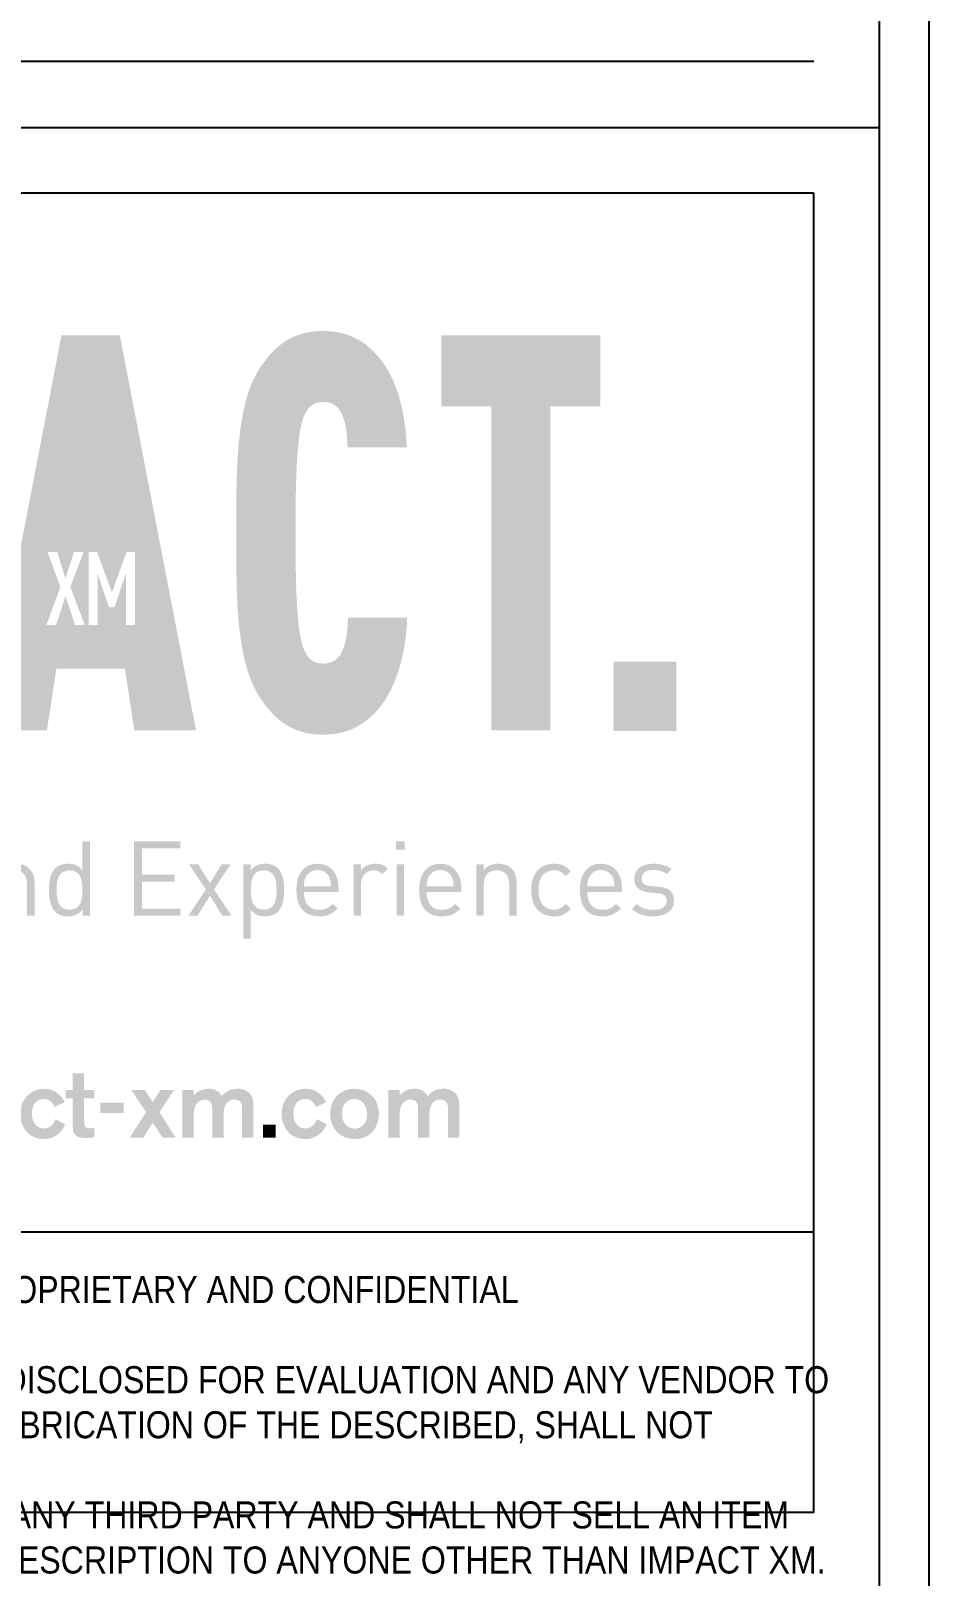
# Paper-space layout '04-Layout1 (4)' of a CAD drawing. Header units: inches. Extents: x -0.2 to 23.2, y -0.1 to 17.4.
# Drawn here: x 21.837 to 23.2, y 4.003 to 6.346 of the extents above; entities that cross this region are included whole.
import ezdxf
from ezdxf.enums import TextEntityAlignment as Align

# ---------------------------------------------------------------- set-up
doc = ezdxf.new("R2010")
doc.units = ezdxf.units.IN
doc.header["$MEASUREMENT"] = 0
doc.layers.get('Defpoints').update_dxf_attribs({"true_color": 0xff8080})
doc.styles.add('ANNO', font='swissli.ttf')
doc.styles.add('ANNO NARROW', font='swisscli.ttf')
doc.styles.get("Standard").update_dxf_attribs({"font": 'simplex.shx'})

# ---------------------------------------------------------------- blocks, each defined once
blk = doc.blocks.new('TBLOCK-DISCLAIMER-02')
at = {"color": 9, "insert": (-1.75, 0.26875), "char_height": 0.03075, "width": 1.67, "attachment_point": 1, "style": 'ANNO'}
blk.add_mtext('\\pi0.06131;{\\W0.85;THIS DOCUMENT CONTAINS IMPACT XM PROPRIETARY AND CONFIDENTIAL INFORMATION. ANY \\P\\pi0.05956;CUSTOMER TO WHOM THIS DOCUMENT IS DISCLOSED FOR EVALUATION AND ANY VENDOR TO \\P\\pi0.00228;WHOM THIS DOCUMENT IS DISCLOSED FOR FABRICATION OF THE DESCRIBED, SHALL NOT DISCLOSE \\P\\pi0.10517;THE CONTENTS OF THIS DOCUMENT TO ANY THIRD PARTY AND SHALL NOT SELL AN ITEM \\P\\pi0.0738;FABRICATED IN ACCORDANCE WITH THE DESCRIPTION TO ANYONE OTHER THAN IMPACT XM.}', dxfattribs=at)
blk = doc.blocks.new('TBLOCK-IMPACT LOGO-02')
h = blk.add_hatch(color=30)
h.dxf.hatch_style = 1
h.paths.add_polyline_path([(-1.0997, 1.0313), (-1.0871, 1.0313), (-1.0646, 0.9696), (-1.0423, 1.0313), (-1.0297, 1.0313), (-1.0297, 0.9203), (-1.0431, 0.9203), (-1.0431, 0.9994), (-1.0607, 0.9474), (-1.069, 0.9474), (-1.0863, 0.9981), (-1.0863, 0.9203), (-1.0997, 0.9203)], flags=16)
h.paths.add_polyline_path([(-1.1623, 1.0313), (-1.1476, 1.0313), (-1.135, 0.9908), (-1.1222, 1.0313), (-1.1075, 1.0313), (-1.1276, 0.978), (-1.1058, 0.9203), (-1.1205, 0.9203), (-1.135, 0.9643), (-1.1493, 0.9203), (-1.164, 0.9203), (-1.1428, 0.978)], flags=16)
h.paths.add_polyline_path([(-1.1411, 1.3595), (-1.0526, 1.3595), (-0.937, 0.7609), (-1.0305, 0.7609), (-1.045, 0.8542), (-1.1487, 0.8542), (-1.1632, 0.7609), (-1.2567, 0.7609)])
at = {"true_color": 0x323232}
h = blk.add_hatch(color=250, dxfattribs=at)
h.dxf.hatch_style = 2
edge = h.paths.add_edge_path()
edge.add_spline(control_points=[(-0.6572, 0.797), (-0.6799, 0.7685), (-0.7071, 0.7542), (-0.7444, 0.7542), (-0.7949, 0.7542), (-0.8215, 0.7811), (-0.8423, 0.8139), (-0.8783, 0.871), (-0.8758, 0.9786), (-0.8758, 1.0594), (-0.8758, 1.1401), (-0.8783, 1.2494), (-0.8423, 1.3065), (-0.8215, 1.3393), (-0.7949, 1.3662), (-0.7444, 1.3662), (-0.7071, 1.3662), (-0.6799, 1.3519), (-0.6572, 1.3233), (-0.6338, 1.2939), (-0.6193, 1.2468), (-0.6174, 1.1897), (-0.6174, 1.1897), (-0.7071, 1.1897), (-0.7071, 1.1897), (-0.7077, 1.2065), (-0.709, 1.2233), (-0.714, 1.2359), (-0.7191, 1.2502), (-0.7279, 1.2586), (-0.7444, 1.2586), (-0.7608, 1.2586), (-0.769, 1.2485), (-0.7741, 1.2351), (-0.7848, 1.2073), (-0.7861, 1.1325), (-0.7861, 1.0602), (-0.7861, 0.9879), (-0.7848, 0.9131), (-0.7741, 0.8853), (-0.769, 0.8719), (-0.7608, 0.8618), (-0.7444, 0.8618), (-0.7279, 0.8618), (-0.7185, 0.871), (-0.7134, 0.8853), (-0.7084, 0.8979), (-0.7071, 0.9147), (-0.7065, 0.9316), (-0.7065, 0.9316), (-0.6167, 0.9316), (-0.6167, 0.9316), (-0.6186, 0.8744), (-0.6338, 0.8265), (-0.6572, 0.797)], knot_values=[0, 0, 0, 0, 1, 1, 1, 2, 2, 2, 3, 3, 3, 4, 4, 4, 5, 5, 5, 6, 6, 6, 7, 7, 7, 8, 8, 8, 9, 9, 9, 10, 10, 10, 11, 11, 11, 12, 12, 12, 13, 13, 13, 14, 14, 14, 15, 15, 15, 16, 16, 16, 17, 17, 17, 18, 18, 18, 18], degree=3, periodic=0)
h = blk.add_hatch(color=250, dxfattribs=at)
h.dxf.hatch_style = 2
h.paths.add_polyline_path([(-0.3994, 1.2519), (-0.3994, 0.7609), (-0.4891, 0.7609), (-0.4891, 1.2519), (-0.5649, 1.2519), (-0.5649, 1.3595), (-0.3235, 1.3595), (-0.3235, 1.2519)])
h = blk.add_hatch(color=30)
h.dxf.hatch_style = 2
h.paths.add_polyline_path([(-0.3033, 0.7598), (-0.3033, 0.8648), (-0.2085, 0.8648), (-0.2085, 0.7598)])
h = blk.add_hatch(color=250, dxfattribs=at)
h.dxf.hatch_style = 2
edge = h.paths.add_edge_path()
edge.add_spline(control_points=[(-1.1092, 0.4796), (-1.1092, 0.4796), (-1.1092, 0.4889), (-1.1092, 0.4889), (-1.1156, 0.4807), (-1.1229, 0.4786), (-1.1314, 0.4786), (-1.1394, 0.4786), (-1.1463, 0.4813), (-1.1505, 0.4854), (-1.1584, 0.4934), (-1.16, 0.5064), (-1.16, 0.5186), (-1.16, 0.5308), (-1.1584, 0.5438), (-1.1505, 0.5517), (-1.1463, 0.5558), (-1.1394, 0.5585), (-1.1314, 0.5585), (-1.1229, 0.5585), (-1.1157, 0.5566), (-1.1094, 0.5486), (-1.1094, 0.5486), (-1.1094, 0.5925), (-1.1094, 0.5925), (-1.1094, 0.5925), (-1.098, 0.5925), (-1.098, 0.5925), (-1.098, 0.5925), (-1.098, 0.4796), (-1.098, 0.4796), (-1.098, 0.4796), (-1.1092, 0.4796), (-1.1092, 0.4796)], knot_values=[0, 0, 0, 0, 1, 1, 1, 2, 2, 2, 3, 3, 3, 4, 4, 4, 5, 5, 5, 6, 6, 6, 7, 7, 7, 8, 8, 8, 9, 9, 9, 10, 10, 10, 11, 11, 11, 11], degree=3, periodic=0)
edge = h.paths.add_edge_path()
edge.add_spline(control_points=[(-1.1289, 0.5484), (-1.1459, 0.5484), (-1.1486, 0.5338), (-1.1486, 0.5186), (-1.1486, 0.5034), (-1.1459, 0.4888), (-1.1289, 0.4888), (-1.1119, 0.4888), (-1.1094, 0.5034), (-1.1094, 0.5186), (-1.1094, 0.5338), (-1.1119, 0.5484), (-1.1289, 0.5484)], knot_values=[0, 0, 0, 0, 1, 1, 1, 2, 2, 2, 3, 3, 3, 4, 4, 4, 4], degree=3, periodic=0)
h = blk.add_hatch(color=250, dxfattribs=at)
h.dxf.hatch_style = 2
h.paths.add_polyline_path([(-1.0311, 0.4796), (-1.0311, 0.5925), (-0.961, 0.5925), (-0.961, 0.5817), (-1.019, 0.5817), (-1.019, 0.5419), (-0.9695, 0.5419), (-0.9695, 0.5311), (-1.019, 0.5311), (-1.019, 0.4904), (-0.961, 0.4904), (-0.961, 0.4796)])
h = blk.add_hatch(color=250, dxfattribs=at)
h.dxf.hatch_style = 2
h.paths.add_polyline_path([(-0.6335, 0.5798), (-0.6335, 0.5926), (-0.6207, 0.5926), (-0.6207, 0.5798)])
h.paths.add_polyline_path([(-0.6329, 0.4796), (-0.6329, 0.5576), (-0.6215, 0.5576), (-0.6215, 0.4796)])
h = blk.add_hatch(color=250, dxfattribs=at)
h.dxf.hatch_style = 2
edge = h.paths.add_edge_path()
edge.add_spline(control_points=[(-1.1934, 0.4796), (-1.1934, 0.4796), (-1.1934, 0.5276), (-1.1934, 0.5276), (-1.1934, 0.5414), (-1.2009, 0.5484), (-1.2126, 0.5484), (-1.2243, 0.5484), (-1.232, 0.5413), (-1.232, 0.5276), (-1.232, 0.5276), (-1.232, 0.4796), (-1.232, 0.4796), (-1.232, 0.4796), (-1.2434, 0.4796), (-1.2434, 0.4796), (-1.2434, 0.4796), (-1.2434, 0.5576), (-1.2434, 0.5576), (-1.2434, 0.5576), (-1.232, 0.5576), (-1.232, 0.5576), (-1.232, 0.5576), (-1.232, 0.549), (-1.232, 0.549), (-1.2264, 0.5554), (-1.2188, 0.5585), (-1.2101, 0.5585), (-1.2017, 0.5585), (-1.1949, 0.556), (-1.1901, 0.5512), (-1.1845, 0.5459), (-1.182, 0.5386), (-1.182, 0.5295), (-1.182, 0.5295), (-1.182, 0.4796), (-1.182, 0.4796), (-1.182, 0.4796), (-1.1934, 0.4796), (-1.1934, 0.4796)], knot_values=[0, 0, 0, 0, 1, 1, 1, 2, 2, 2, 3, 3, 3, 4, 4, 4, 5, 5, 5, 6, 6, 6, 7, 7, 7, 8, 8, 8, 9, 9, 9, 10, 10, 10, 11, 11, 11, 12, 12, 12, 13, 13, 13, 13], degree=3, periodic=0)
h = blk.add_hatch(color=250, dxfattribs=at)
h.dxf.hatch_style = 2
h.paths.add_polyline_path([(-0.8971, 0.4796), (-0.9158, 0.5099), (-0.9348, 0.4796), (-0.9486, 0.4796), (-0.9221, 0.5194), (-0.9475, 0.5576), (-0.9337, 0.5576), (-0.9158, 0.5287), (-0.8982, 0.5576), (-0.8844, 0.5576), (-0.9098, 0.5194), (-0.8833, 0.4796)])
h = blk.add_hatch(color=250, dxfattribs=at)
h.dxf.hatch_style = 2
edge = h.paths.add_edge_path()
edge.add_spline(control_points=[(-0.8129, 0.4854), (-0.817, 0.4813), (-0.824, 0.4786), (-0.8319, 0.4786), (-0.8405, 0.4786), (-0.8476, 0.4807), (-0.8539, 0.4888), (-0.8539, 0.4888), (-0.8539, 0.4447), (-0.8539, 0.4447), (-0.8539, 0.4447), (-0.8654, 0.4447), (-0.8654, 0.4447), (-0.8654, 0.4447), (-0.8654, 0.5576), (-0.8654, 0.5576), (-0.8654, 0.5576), (-0.8539, 0.5576), (-0.8539, 0.5576), (-0.8539, 0.5576), (-0.8539, 0.5484), (-0.8539, 0.5484), (-0.8476, 0.5566), (-0.8405, 0.5585), (-0.8319, 0.5585), (-0.824, 0.5585), (-0.817, 0.5558), (-0.8129, 0.5517), (-0.8049, 0.5438), (-0.8034, 0.5308), (-0.8034, 0.5186), (-0.8034, 0.5064), (-0.8049, 0.4934), (-0.8129, 0.4854)], knot_values=[0, 0, 0, 0, 1, 1, 1, 2, 2, 2, 3, 3, 3, 4, 4, 4, 5, 5, 5, 6, 6, 6, 7, 7, 7, 8, 8, 8, 9, 9, 9, 10, 10, 10, 11, 11, 11, 11], degree=3, periodic=0)
edge = h.paths.add_edge_path()
edge.add_spline(control_points=[(-0.8343, 0.5484), (-0.8512, 0.5484), (-0.8539, 0.5338), (-0.8539, 0.5186), (-0.8539, 0.5034), (-0.8512, 0.4888), (-0.8343, 0.4888), (-0.8173, 0.4888), (-0.8148, 0.5034), (-0.8148, 0.5186), (-0.8148, 0.5338), (-0.8173, 0.5484), (-0.8343, 0.5484)], knot_values=[0, 0, 0, 0, 1, 1, 1, 2, 2, 2, 3, 3, 3, 4, 4, 4, 4], degree=3, periodic=0)
h = blk.add_hatch(color=250, dxfattribs=at)
h.dxf.hatch_style = 2
edge = h.paths.add_edge_path()
edge.add_spline(control_points=[(-0.7734, 0.5156), (-0.7734, 0.4984), (-0.7653, 0.4886), (-0.7504, 0.4886), (-0.7414, 0.4886), (-0.7361, 0.4913), (-0.7299, 0.4975), (-0.7299, 0.4975), (-0.7222, 0.4907), (-0.7222, 0.4907), (-0.7301, 0.4827), (-0.7374, 0.4786), (-0.7507, 0.4786), (-0.7713, 0.4786), (-0.7848, 0.491), (-0.7848, 0.5186), (-0.7848, 0.5438), (-0.7726, 0.5585), (-0.7528, 0.5585), (-0.7326, 0.5585), (-0.7208, 0.544), (-0.7208, 0.5208), (-0.7208, 0.5208), (-0.7208, 0.5156), (-0.7208, 0.5156), (-0.7208, 0.5156), (-0.7734, 0.5156), (-0.7734, 0.5156)], knot_values=[0, 0, 0, 0, 1, 1, 1, 2, 2, 2, 3, 3, 3, 4, 4, 4, 5, 5, 5, 6, 6, 6, 7, 7, 7, 8, 8, 8, 9, 9, 9, 9], degree=3, periodic=0)
edge = h.paths.add_edge_path()
edge.add_spline(control_points=[(-0.7345, 0.5371), (-0.7376, 0.5443), (-0.7445, 0.5489), (-0.7528, 0.5489), (-0.761, 0.5489), (-0.768, 0.5443), (-0.771, 0.5371), (-0.7728, 0.5329), (-0.7731, 0.5305), (-0.7734, 0.5241), (-0.7734, 0.5241), (-0.7322, 0.5241), (-0.7322, 0.5241), (-0.7325, 0.5305), (-0.7328, 0.5329), (-0.7345, 0.5371)], knot_values=[0, 0, 0, 0, 1, 1, 1, 2, 2, 2, 3, 3, 3, 4, 4, 4, 5, 5, 5, 5], degree=3, periodic=0)
h = blk.add_hatch(color=250, dxfattribs=at)
h.dxf.hatch_style = 2
edge = h.paths.add_edge_path()
edge.add_spline(control_points=[(-0.6545, 0.5427), (-0.6588, 0.547), (-0.6619, 0.5484), (-0.668, 0.5484), (-0.6794, 0.5484), (-0.6867, 0.5394), (-0.6867, 0.5275), (-0.6867, 0.5275), (-0.6867, 0.4796), (-0.6867, 0.4796), (-0.6867, 0.4796), (-0.6981, 0.4796), (-0.6981, 0.4796), (-0.6981, 0.4796), (-0.6981, 0.5576), (-0.6981, 0.5576), (-0.6981, 0.5576), (-0.6867, 0.5576), (-0.6867, 0.5576), (-0.6867, 0.5576), (-0.6867, 0.5481), (-0.6867, 0.5481), (-0.6824, 0.5546), (-0.6738, 0.5585), (-0.6648, 0.5585), (-0.6573, 0.5585), (-0.6516, 0.5568), (-0.6461, 0.5512), (-0.6461, 0.5512), (-0.6545, 0.5427), (-0.6545, 0.5427)], knot_values=[0, 0, 0, 0, 1, 1, 1, 2, 2, 2, 3, 3, 3, 4, 4, 4, 5, 5, 5, 6, 6, 6, 7, 7, 7, 8, 8, 8, 9, 9, 9, 10, 10, 10, 10], degree=3, periodic=0)
h = blk.add_hatch(color=250, dxfattribs=at)
h.dxf.hatch_style = 2
edge = h.paths.add_edge_path()
edge.add_spline(control_points=[(-0.5872, 0.5156), (-0.5872, 0.4984), (-0.5792, 0.4886), (-0.5643, 0.4886), (-0.5552, 0.4886), (-0.55, 0.4913), (-0.5438, 0.4975), (-0.5438, 0.4975), (-0.536, 0.4907), (-0.536, 0.4907), (-0.544, 0.4827), (-0.5512, 0.4786), (-0.5646, 0.4786), (-0.5852, 0.4786), (-0.5987, 0.491), (-0.5987, 0.5186), (-0.5987, 0.5438), (-0.5864, 0.5585), (-0.5666, 0.5585), (-0.5465, 0.5585), (-0.5346, 0.544), (-0.5346, 0.5208), (-0.5346, 0.5208), (-0.5346, 0.5156), (-0.5346, 0.5156), (-0.5346, 0.5156), (-0.5872, 0.5156), (-0.5872, 0.5156)], knot_values=[0, 0, 0, 0, 1, 1, 1, 2, 2, 2, 3, 3, 3, 4, 4, 4, 5, 5, 5, 6, 6, 6, 7, 7, 7, 8, 8, 8, 9, 9, 9, 9], degree=3, periodic=0)
edge = h.paths.add_edge_path()
edge.add_spline(control_points=[(-0.5484, 0.5371), (-0.5514, 0.5443), (-0.5584, 0.5489), (-0.5666, 0.5489), (-0.5749, 0.5489), (-0.5818, 0.5443), (-0.5849, 0.5371), (-0.5866, 0.5329), (-0.5869, 0.5305), (-0.5872, 0.5241), (-0.5872, 0.5241), (-0.546, 0.5241), (-0.546, 0.5241), (-0.5463, 0.5305), (-0.5466, 0.5329), (-0.5484, 0.5371)], knot_values=[0, 0, 0, 0, 1, 1, 1, 2, 2, 2, 3, 3, 3, 4, 4, 4, 5, 5, 5, 5], degree=3, periodic=0)
h = blk.add_hatch(color=250, dxfattribs=at)
h.dxf.hatch_style = 2
edge = h.paths.add_edge_path()
edge.add_spline(control_points=[(-0.462, 0.4796), (-0.462, 0.4796), (-0.462, 0.5276), (-0.462, 0.5276), (-0.462, 0.5414), (-0.4694, 0.5484), (-0.4812, 0.5484), (-0.4929, 0.5484), (-0.5005, 0.5413), (-0.5005, 0.5276), (-0.5005, 0.5276), (-0.5005, 0.4796), (-0.5005, 0.4796), (-0.5005, 0.4796), (-0.5119, 0.4796), (-0.5119, 0.4796), (-0.5119, 0.4796), (-0.5119, 0.5576), (-0.5119, 0.5576), (-0.5119, 0.5576), (-0.5005, 0.5576), (-0.5005, 0.5576), (-0.5005, 0.5576), (-0.5005, 0.549), (-0.5005, 0.549), (-0.495, 0.5554), (-0.4873, 0.5585), (-0.4786, 0.5585), (-0.4702, 0.5585), (-0.4634, 0.556), (-0.4586, 0.5512), (-0.4531, 0.5459), (-0.4506, 0.5386), (-0.4506, 0.5295), (-0.4506, 0.5295), (-0.4506, 0.4796), (-0.4506, 0.4796), (-0.4506, 0.4796), (-0.462, 0.4796), (-0.462, 0.4796)], knot_values=[0, 0, 0, 0, 1, 1, 1, 2, 2, 2, 3, 3, 3, 4, 4, 4, 5, 5, 5, 6, 6, 6, 7, 7, 7, 8, 8, 8, 9, 9, 9, 10, 10, 10, 11, 11, 11, 12, 12, 12, 13, 13, 13, 13], degree=3, periodic=0)
h = blk.add_hatch(color=250, dxfattribs=at)
h.dxf.hatch_style = 2
edge = h.paths.add_edge_path()
edge.add_spline(control_points=[(-0.3941, 0.4786), (-0.4138, 0.4786), (-0.4287, 0.4919), (-0.4287, 0.5186), (-0.4287, 0.5452), (-0.4138, 0.5585), (-0.3941, 0.5585), (-0.3833, 0.5585), (-0.3765, 0.5557), (-0.3684, 0.547), (-0.3684, 0.547), (-0.3762, 0.5397), (-0.3762, 0.5397), (-0.3821, 0.5462), (-0.3867, 0.5484), (-0.3941, 0.5484), (-0.4017, 0.5484), (-0.4081, 0.5454), (-0.4122, 0.5395), (-0.4158, 0.5344), (-0.4173, 0.5284), (-0.4173, 0.5186), (-0.4173, 0.5088), (-0.4158, 0.5027), (-0.4122, 0.4977), (-0.4081, 0.4918), (-0.4017, 0.4888), (-0.3941, 0.4888), (-0.3867, 0.4888), (-0.3821, 0.4912), (-0.3762, 0.4977), (-0.3762, 0.4977), (-0.3684, 0.4902), (-0.3684, 0.4902), (-0.3765, 0.4815), (-0.3833, 0.4786), (-0.3941, 0.4786)], knot_values=[0, 0, 0, 0, 1, 1, 1, 2, 2, 2, 3, 3, 3, 4, 4, 4, 5, 5, 5, 6, 6, 6, 7, 7, 7, 8, 8, 8, 9, 9, 9, 10, 10, 10, 11, 11, 11, 12, 12, 12, 12], degree=3, periodic=0)
h = blk.add_hatch(color=250, dxfattribs=at)
h.dxf.hatch_style = 2
edge = h.paths.add_edge_path()
edge.add_spline(control_points=[(-0.3435, 0.5156), (-0.3435, 0.4984), (-0.3354, 0.4886), (-0.3205, 0.4886), (-0.3115, 0.4886), (-0.3063, 0.4913), (-0.3001, 0.4975), (-0.3001, 0.4975), (-0.2923, 0.4907), (-0.2923, 0.4907), (-0.3002, 0.4827), (-0.3075, 0.4786), (-0.3209, 0.4786), (-0.3415, 0.4786), (-0.3549, 0.491), (-0.3549, 0.5186), (-0.3549, 0.5438), (-0.3427, 0.5585), (-0.3229, 0.5585), (-0.3028, 0.5585), (-0.2909, 0.544), (-0.2909, 0.5208), (-0.2909, 0.5208), (-0.2909, 0.5156), (-0.2909, 0.5156), (-0.2909, 0.5156), (-0.3435, 0.5156), (-0.3435, 0.5156)], knot_values=[0, 0, 0, 0, 1, 1, 1, 2, 2, 2, 3, 3, 3, 4, 4, 4, 5, 5, 5, 6, 6, 6, 7, 7, 7, 8, 8, 8, 9, 9, 9, 9], degree=3, periodic=0)
edge = h.paths.add_edge_path()
edge.add_spline(control_points=[(-0.3047, 0.5371), (-0.3077, 0.5443), (-0.3147, 0.5489), (-0.3229, 0.5489), (-0.3312, 0.5489), (-0.3381, 0.5443), (-0.3412, 0.5371), (-0.3429, 0.5329), (-0.3432, 0.5305), (-0.3435, 0.5241), (-0.3435, 0.5241), (-0.3023, 0.5241), (-0.3023, 0.5241), (-0.3026, 0.5305), (-0.3029, 0.5329), (-0.3047, 0.5371)], knot_values=[0, 0, 0, 0, 1, 1, 1, 2, 2, 2, 3, 3, 3, 4, 4, 4, 5, 5, 5, 5], degree=3, periodic=0)
h = blk.add_hatch(color=250, dxfattribs=at)
h.dxf.hatch_style = 2
edge = h.paths.add_edge_path()
edge.add_spline(control_points=[(-0.2436, 0.4786), (-0.2568, 0.4786), (-0.2671, 0.4816), (-0.2757, 0.4899), (-0.2757, 0.4899), (-0.2681, 0.4975), (-0.2681, 0.4975), (-0.2619, 0.491), (-0.2535, 0.4885), (-0.2438, 0.4885), (-0.2309, 0.4885), (-0.223, 0.4931), (-0.223, 0.5022), (-0.223, 0.5091), (-0.227, 0.5129), (-0.236, 0.5137), (-0.236, 0.5137), (-0.2489, 0.5148), (-0.2489, 0.5148), (-0.2641, 0.516), (-0.2722, 0.5229), (-0.2722, 0.5357), (-0.2722, 0.55), (-0.2601, 0.5585), (-0.2435, 0.5585), (-0.2324, 0.5585), (-0.2224, 0.5558), (-0.2154, 0.5501), (-0.2154, 0.5501), (-0.2229, 0.5427), (-0.2229, 0.5427), (-0.2284, 0.547), (-0.2355, 0.5489), (-0.2436, 0.5489), (-0.255, 0.5489), (-0.2611, 0.544), (-0.2611, 0.536), (-0.2611, 0.5294), (-0.2573, 0.5254), (-0.2474, 0.5246), (-0.2474, 0.5246), (-0.2349, 0.5235), (-0.2349, 0.5235), (-0.2213, 0.5222), (-0.2119, 0.517), (-0.2119, 0.5024), (-0.2119, 0.4873), (-0.2248, 0.4786), (-0.2436, 0.4786)], knot_values=[0, 0, 0, 0, 1, 1, 1, 2, 2, 2, 3, 3, 3, 4, 4, 4, 5, 5, 5, 6, 6, 6, 7, 7, 7, 8, 8, 8, 9, 9, 9, 10, 10, 10, 11, 11, 11, 12, 12, 12, 13, 13, 13, 14, 14, 14, 15, 15, 15, 16, 16, 16, 16], degree=3, periodic=0)
h = blk.add_hatch(color=30)
h.dxf.hatch_style = 2
edge = h.paths.add_edge_path()
edge.add_spline(control_points=[(-1.1067, 0.2028), (-1.1067, 0.2028), (-1.1067, 0.1702), (-1.1067, 0.1702), (-1.1067, 0.1613), (-1.1067, 0.1574), (-1.0985, 0.1574), (-1.0959, 0.1574), (-1.0938, 0.1575), (-1.0913, 0.1582), (-1.0913, 0.1582), (-1.0913, 0.1437), (-1.0913, 0.1437), (-1.0965, 0.1428), (-1.0999, 0.1425), (-1.1038, 0.1425), (-1.1074, 0.1425), (-1.1196, 0.1425), (-1.1229, 0.1513), (-1.124, 0.1542), (-1.124, 0.1588), (-1.124, 0.166), (-1.124, 0.166), (-1.124, 0.2028), (-1.124, 0.2028), (-1.124, 0.2028), (-1.1345, 0.2028), (-1.1345, 0.2028), (-1.1345, 0.2028), (-1.1345, 0.2152), (-1.1345, 0.2152), (-1.1345, 0.2152), (-1.124, 0.2152), (-1.124, 0.2152), (-1.124, 0.2152), (-1.124, 0.2407), (-1.124, 0.2407), (-1.124, 0.2407), (-1.1067, 0.2407), (-1.1067, 0.2407), (-1.1067, 0.2407), (-1.1067, 0.2152), (-1.1067, 0.2152), (-1.1067, 0.2152), (-1.0913, 0.2152), (-1.0913, 0.2152), (-1.0913, 0.2152), (-1.0913, 0.2028), (-1.0913, 0.2028), (-1.0913, 0.2028), (-1.1067, 0.2028), (-1.1067, 0.2028)], knot_values=[0, 0, 0, 0, 1, 1, 1, 2, 2, 2, 3, 3, 3, 4, 4, 4, 5, 5, 5, 6, 6, 6, 7, 7, 7, 8, 8, 8, 9, 9, 9, 10, 10, 10, 11, 11, 11, 12, 12, 12, 13, 13, 13, 14, 14, 14, 15, 15, 15, 16, 16, 16, 17, 17, 17, 17], degree=3, periodic=0)
h = blk.add_hatch(color=30)
h.dxf.hatch_style = 2
edge = h.paths.add_edge_path()
edge.add_spline(control_points=[(-1.1517, 0.1896), (-1.153, 0.1944), (-1.1581, 0.2019), (-1.168, 0.2019), (-1.178, 0.2019), (-1.1859, 0.194), (-1.1859, 0.1795), (-1.1859, 0.1666), (-1.1791, 0.1571), (-1.1677, 0.1571), (-1.1568, 0.1571), (-1.1526, 0.1654), (-1.1504, 0.1712), (-1.1504, 0.1712), (-1.1356, 0.1634), (-1.1356, 0.1634), (-1.1412, 0.1479), (-1.1555, 0.1409), (-1.168, 0.1409), (-1.188, 0.1409), (-1.2037, 0.1563), (-1.2037, 0.1791), (-1.2037, 0.2012), (-1.1879, 0.2173), (-1.1674, 0.2173), (-1.1493, 0.2173), (-1.1401, 0.2052), (-1.1363, 0.1968), (-1.1363, 0.1968), (-1.1517, 0.1896), (-1.1517, 0.1896)], knot_values=[0, 0, 0, 0, 1, 1, 1, 2, 2, 2, 3, 3, 3, 4, 4, 4, 5, 5, 5, 6, 6, 6, 7, 7, 7, 8, 8, 8, 9, 9, 9, 10, 10, 10, 10], degree=3, periodic=0)
h = blk.add_hatch(color=30)
h.dxf.hatch_style = 2
h.paths.add_polyline_path([(-0.9706, 0.2152), (-0.9924, 0.1817), (-0.9678, 0.1431), (-0.9876, 0.1431), (-1.0026, 0.1659), (-1.017, 0.1431), (-1.0377, 0.1431), (-1.0129, 0.1817), (-1.0348, 0.2152), (-1.0145, 0.2152), (-1.0026, 0.197), (-0.9911, 0.2152)])
h = blk.add_hatch(color=30)
h.dxf.hatch_style = 2
edge = h.paths.add_edge_path()
edge.add_spline(control_points=[(-0.9576, 0.2152), (-0.9576, 0.2152), (-0.9405, 0.2152), (-0.9405, 0.2152), (-0.9405, 0.2152), (-0.9405, 0.2071), (-0.9405, 0.2071), (-0.9347, 0.2143), (-0.9245, 0.2173), (-0.9177, 0.2173), (-0.911, 0.2173), (-0.9025, 0.2147), (-0.8977, 0.2062), (-0.8948, 0.2102), (-0.8873, 0.2173), (-0.8746, 0.2173), (-0.8674, 0.2173), (-0.8605, 0.2153), (-0.8556, 0.21), (-0.8498, 0.2036), (-0.85, 0.196), (-0.85, 0.1885), (-0.85, 0.1885), (-0.85, 0.1431), (-0.85, 0.1431), (-0.85, 0.1431), (-0.8671, 0.1431), (-0.8671, 0.1431), (-0.8671, 0.1431), (-0.8671, 0.1829), (-0.8671, 0.1829), (-0.8671, 0.1896), (-0.8661, 0.201), (-0.8792, 0.201), (-0.8847, 0.201), (-0.8892, 0.198), (-0.8915, 0.1943), (-0.8948, 0.1889), (-0.8952, 0.1832), (-0.8952, 0.177), (-0.8952, 0.177), (-0.8952, 0.1431), (-0.8952, 0.1431), (-0.8952, 0.1431), (-0.9124, 0.1431), (-0.9124, 0.1431), (-0.9124, 0.1431), (-0.9124, 0.1833), (-0.9124, 0.1833), (-0.9124, 0.1885), (-0.9124, 0.1904), (-0.913, 0.1925), (-0.9143, 0.1973), (-0.918, 0.201), (-0.9241, 0.201), (-0.9293, 0.201), (-0.9343, 0.198), (-0.9373, 0.1927), (-0.9403, 0.187), (-0.9405, 0.1803), (-0.9405, 0.1732), (-0.9405, 0.1732), (-0.9405, 0.1431), (-0.9405, 0.1431), (-0.9405, 0.1431), (-0.9576, 0.1431), (-0.9576, 0.1431), (-0.9576, 0.1431), (-0.9576, 0.2152), (-0.9576, 0.2152)], knot_values=[0, 0, 0, 0, 1, 1, 1, 2, 2, 2, 3, 3, 3, 4, 4, 4, 5, 5, 5, 6, 6, 6, 7, 7, 7, 8, 8, 8, 9, 9, 9, 10, 10, 10, 11, 11, 11, 12, 12, 12, 13, 13, 13, 14, 14, 14, 15, 15, 15, 16, 16, 16, 17, 17, 17, 18, 18, 18, 19, 19, 19, 20, 20, 20, 21, 21, 21, 22, 22, 22, 23, 23, 23, 23], degree=3, periodic=0)
h = blk.add_hatch(color=30)
h.dxf.hatch_style = 2
edge = h.paths.add_edge_path()
edge.add_spline(control_points=[(-0.7552, 0.1896), (-0.7565, 0.1944), (-0.7616, 0.2019), (-0.7715, 0.2019), (-0.7815, 0.2019), (-0.7894, 0.194), (-0.7894, 0.1795), (-0.7894, 0.1666), (-0.7826, 0.1571), (-0.7712, 0.1571), (-0.7603, 0.1571), (-0.7561, 0.1654), (-0.7539, 0.1712), (-0.7539, 0.1712), (-0.7391, 0.1634), (-0.7391, 0.1634), (-0.7447, 0.1479), (-0.759, 0.1409), (-0.7715, 0.1409), (-0.7916, 0.1409), (-0.8073, 0.1563), (-0.8073, 0.1791), (-0.8073, 0.2012), (-0.7914, 0.2173), (-0.771, 0.2173), (-0.7528, 0.2173), (-0.7436, 0.2052), (-0.7398, 0.1968), (-0.7398, 0.1968), (-0.7552, 0.1896), (-0.7552, 0.1896)], knot_values=[0, 0, 0, 0, 1, 1, 1, 2, 2, 2, 3, 3, 3, 4, 4, 4, 5, 5, 5, 6, 6, 6, 7, 7, 7, 8, 8, 8, 9, 9, 9, 10, 10, 10, 10], degree=3, periodic=0)
h = blk.add_hatch(color=30)
h.dxf.hatch_style = 2
edge = h.paths.add_edge_path()
edge.add_spline(control_points=[(-0.6961, 0.1409), (-0.7186, 0.1409), (-0.7336, 0.1574), (-0.7336, 0.1794), (-0.7336, 0.2015), (-0.7183, 0.2173), (-0.6968, 0.2173), (-0.6768, 0.2173), (-0.6597, 0.2033), (-0.6595, 0.1794), (-0.6595, 0.1569), (-0.6744, 0.1409), (-0.6961, 0.1409)], knot_values=[0, 0, 0, 0, 1, 1, 1, 2, 2, 2, 3, 3, 3, 4, 4, 4, 4], degree=3, periodic=0)
edge = h.paths.add_edge_path()
edge.add_spline(control_points=[(-0.697, 0.2017), (-0.7078, 0.2017), (-0.7156, 0.1931), (-0.7156, 0.1798), (-0.7156, 0.165), (-0.7065, 0.1568), (-0.6961, 0.1568), (-0.6836, 0.1568), (-0.6772, 0.1677), (-0.6777, 0.1797), (-0.678, 0.1917), (-0.6849, 0.2017), (-0.697, 0.2017)], knot_values=[0, 0, 0, 0, 1, 1, 1, 2, 2, 2, 3, 3, 3, 4, 4, 4, 4], degree=3, periodic=0)
h = blk.add_hatch(color=30)
h.dxf.hatch_style = 2
edge = h.paths.add_edge_path()
edge.add_spline(control_points=[(-0.6453, 0.2152), (-0.6453, 0.2152), (-0.6282, 0.2152), (-0.6282, 0.2152), (-0.6282, 0.2152), (-0.6282, 0.2071), (-0.6282, 0.2071), (-0.6224, 0.2143), (-0.6122, 0.2173), (-0.6054, 0.2173), (-0.5986, 0.2173), (-0.5902, 0.2147), (-0.5854, 0.2062), (-0.5825, 0.2102), (-0.575, 0.2173), (-0.5623, 0.2173), (-0.5551, 0.2173), (-0.5482, 0.2153), (-0.5433, 0.21), (-0.5376, 0.2036), (-0.5377, 0.196), (-0.5377, 0.1885), (-0.5377, 0.1885), (-0.5377, 0.1431), (-0.5377, 0.1431), (-0.5377, 0.1431), (-0.5548, 0.1431), (-0.5548, 0.1431), (-0.5548, 0.1431), (-0.5548, 0.1829), (-0.5548, 0.1829), (-0.5548, 0.1896), (-0.5538, 0.201), (-0.5669, 0.201), (-0.5724, 0.201), (-0.5769, 0.198), (-0.5792, 0.1943), (-0.5825, 0.1889), (-0.5829, 0.1832), (-0.5829, 0.177), (-0.5829, 0.177), (-0.5829, 0.1431), (-0.5829, 0.1431), (-0.5829, 0.1431), (-0.6001, 0.1431), (-0.6001, 0.1431), (-0.6001, 0.1431), (-0.6001, 0.1833), (-0.6001, 0.1833), (-0.6001, 0.1885), (-0.6001, 0.1904), (-0.6007, 0.1925), (-0.602, 0.1973), (-0.6057, 0.201), (-0.6118, 0.201), (-0.617, 0.201), (-0.622, 0.198), (-0.625, 0.1927), (-0.6281, 0.187), (-0.6282, 0.1803), (-0.6282, 0.1732), (-0.6282, 0.1732), (-0.6282, 0.1431), (-0.6282, 0.1431), (-0.6282, 0.1431), (-0.6453, 0.1431), (-0.6453, 0.1431), (-0.6453, 0.1431), (-0.6453, 0.2152), (-0.6453, 0.2152)], knot_values=[0, 0, 0, 0, 1, 1, 1, 2, 2, 2, 3, 3, 3, 4, 4, 4, 5, 5, 5, 6, 6, 6, 7, 7, 7, 8, 8, 8, 9, 9, 9, 10, 10, 10, 11, 11, 11, 12, 12, 12, 13, 13, 13, 14, 14, 14, 15, 15, 15, 16, 16, 16, 17, 17, 17, 18, 18, 18, 19, 19, 19, 20, 20, 20, 21, 21, 21, 22, 22, 22, 23, 23, 23, 23], degree=3, periodic=0)
h = blk.add_hatch(color=30)
h.dxf.hatch_style = 2
h.paths.add_polyline_path([(-1.0466, 0.1964), (-1.0466, 0.1803), (-1.0824, 0.1803), (-1.0824, 0.1964)])
h = blk.add_hatch(color=30)
h.dxf.hatch_style = 2
h.paths.add_polyline_path([(-0.8164, 0.1628), (-0.8164, 0.1431), (-0.8354, 0.1431), (-0.8354, 0.1628)])
blk = doc.blocks.new('*U23')
at = {"color": 14}
blk.add_line((23.025, 6.3), (20.625, 6.3), dxfattribs=at)
at = {"color": 5}
for p, q in [((20.525, 6.2), (23.125, 6.2)), ((23.025, 6.1), (20.625, 6.1)), ((23.025, 4.1), (23.025, 6.1)), ((23.025, 4.525), (20.625, 4.525)), ((23.025, 4.1), (20.625, 4.1))]:
    blk.add_line(p, q, dxfattribs=at)
at = {"color": 9}
blk.add_lwpolyline([(-0.075, -0.075), (23.2, -0.075), (23.2, 17.325), (-0.075, 17.325)], close=True, dxfattribs=at)
at = {"color": 5}
blk.add_lwpolyline([(0, 0), (23.125, 0), (23.125, 17.25), (0, 17.25)], close=True, dxfattribs=at)
blk.add_blockref('TBLOCK-IMPACT LOGO-02', (23.025, 4.525))
at = {"xscale": 1.333333333333333, "yscale": 1.333333333333333, "zscale": 1.333333333333333}
blk.add_blockref('TBLOCK-DISCLAIMER-02', (23.025, 4.1), dxfattribs=at)
at = {"color": 4, "ltscale": 0.95, "style": 'ANNO'}
for tag, p in [('CLIENT', (20.6927, 3.7259)), ('PROJECT_NO', (20.6981, 3.2708))]:
    blk.add_attdef(tag, text='', height=0.15, dxfattribs=at).set_placement(p, align=Align.MIDDLE_LEFT)
at = {"color": 4}
for tag, height, style, p in [('SHOW', 0.1, 'ANNO', (21.393, 2.975)), ('LOCATION', 0.1, 'ANNO', (21.393, 2.725)), ('SHOWDATE', 0.1, 'ANNO', (21.393, 2.475)), ('SHIP_DATE', 0.1, 'ANNO', (21.393, 2.225)), ('BOOTH_NO', 0.1, 'ANNO', (21.3894, 1.9714)), ('PM', 0.1, 'ANNO', (21.393, 1.725)), ('DET', 0.1, 'ANNO', (21.393, 1.475)), ('SHEET_NO', 0.1, 'ANNO', (21.393, 1.2239)), ('TOTAL_SHEETS', 0.1, 'ANNO', (22.0681, 1.225)), ('CAD_DWG_TITLE', 0.125, 'ANNO NARROW', (20.725, 0.7132)), ('PAGE_TITLE', 0.125, 'ANNO NARROW', (20.725, 0.2632))]:
    blk.add_attdef(tag, text='', height=height, dxfattribs=dict(at, style=style)).set_placement(p, align=Align.MIDDLE_LEFT)
at = {"color": 4, "ltscale": 0.95, "style": 'ANNO'}
blk.add_attdef('REV', text='', height=0.25, dxfattribs=at).set_placement((22.7236, 1.4155), align=Align.MIDDLE_CENTER)
at = {"layer": 'Defpoints', "flags": 2}
blk.add_attdef('TITLE_BLOCK_VERSION', (22.558, -0.059), '', height=0.045, dxfattribs=at)

psp = doc.layouts.new('04-Layout1 (4)')

# ---------------------------------------------------------------- block references
at = {"color": 2}
psp.add_blockref('*U23', (0, 0), dxfattribs=at)

doc.saveas('drawing.dxf')
